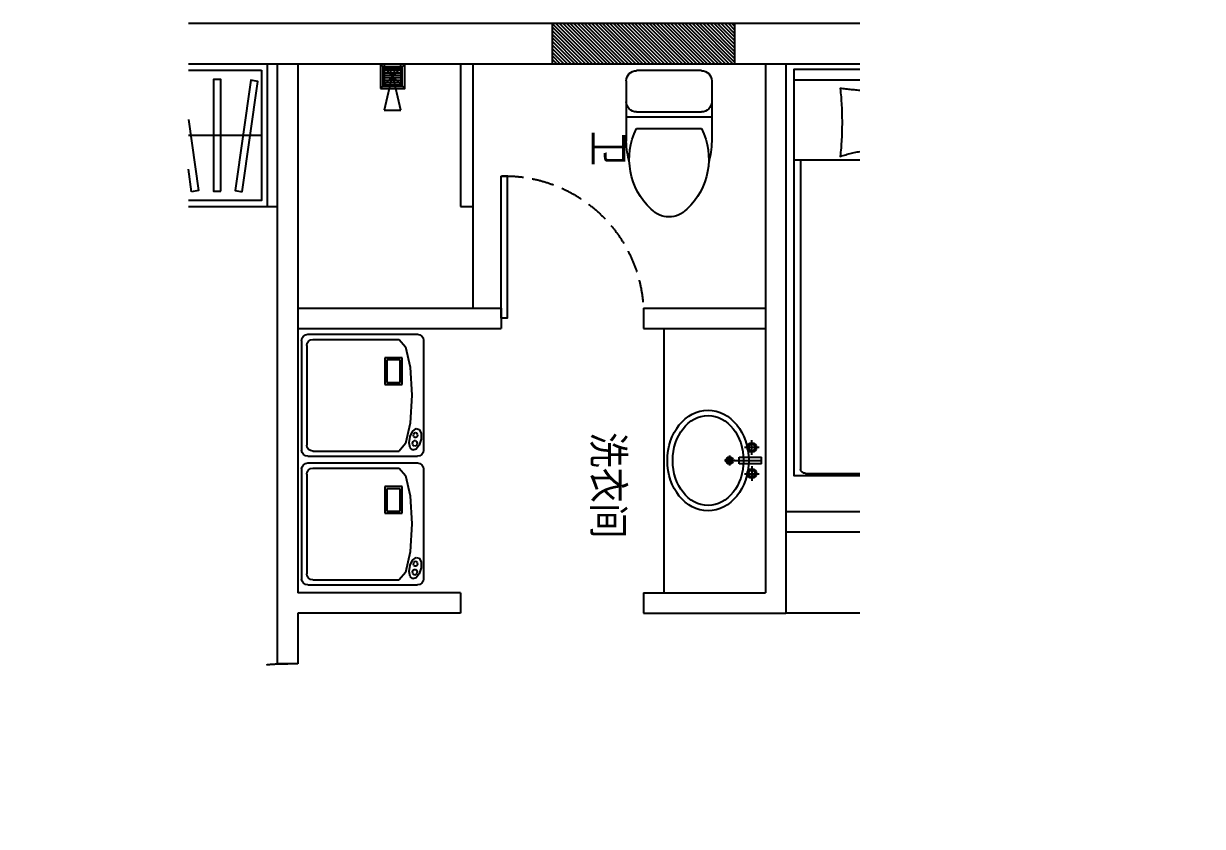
# Model space of a CAD drawing. Extents: x 468514 to 728049, y -74127 to 69080.
# Drawn here: x 640628 to 646428, y -60156 to -56206 of the extents above; entities that cross this region are included whole.
import ezdxf
from ezdxf.xclip import XClip

# ---------------------------------------------------------------- set-up
doc = ezdxf.new("R2010")
doc.units = 0
doc.header["$LTSCALE"] = 500
doc.header["$MEASUREMENT"] = 0
doc.header["$XCLIPFRAME"] = 0
doc.linetypes.add('DASH', pattern=[0.35, 0.25, -0.1])
for name, color, linetype in [('Door 门', 107, 'Continuous'), ('E 立面标注尺寸', 9, 'Continuous'), ('P-Furniture 家具', 153, 'Continuous'), ('P-Make furniture 固定制作', 154, 'Continuous'), ('P-N wall 新建隔墙', 241, 'Continuous'), ('P-O wall 原始墙体', 245, 'Continuous'), ('P-Text  平面文字', 9, 'Continuous'), ('P-Ware 洁具', 153, 'Continuous')]:
    doc.layers.add(name, color=color, linetype=linetype)
doc.styles.add('PDC DIM', font='PMingLiU-ExtB.ttf', dxfattribs={"width": 0.85})

# ---------------------------------------------------------------- blocks, each defined once
blk = doc.blocks.new('A$C2E972971')
for p, q in [((30, 600), (570, 600)), ((0, 570), (0, 30)), ((0, 570), (0, 30)), ((600, 570), (600, 30)), ((600, 570), (600, 30)), ((30, 0), (570, 0))]:
    blk.add_line(p, q)
at = {"color": 8}
for p, q in [((25, 545), (25, 120)), ((25, 545), (25, 120)), ((55, 575), (545, 575)), ((575, 545), (575, 120)), ((575, 545), (575, 120)), ((116.5, 105.1), (116.5, 190.9)), ((116.5, 190.9), (247.7, 190.9)), ((126.5, 115.1), (126.5, 180.9)), ((126.5, 180.9), (237.7, 180.9)), ((237.7, 180.9), (237.7, 115.1)), ((247.7, 190.9), (247.7, 105.1)), ((25, 120), (61.8, 89.2)), ((538.2, 89.2), (575, 120)), ((61.8, 89.2), (162.5, 66.6)), ((247.7, 105.1), (116.5, 105.1)), ((237.7, 115.1), (126.5, 115.1)), ((162.5, 66.6), (300, 58.4)), ((300, 58.4), (437.5, 66.6)), ((437.5, 66.6), (538.2, 89.2)), ((503.4, 66.6), (477.6, 53.9)), ((533.7, 71.4), (503.4, 66.6)), ((558.8, 66.5), (533.7, 71.4)), ((570.7, 53.7), (558.8, 66.5)), ((477.6, 53.9), (464.3, 37.1)), ((464.3, 37.1), (467.9, 21.6)), ((467.9, 21.6), (487.2, 12.4)), ((485.3, 45.3), (483.3, 40.2)), ((483.3, 40.2), (485.3, 35)), ((490.7, 48.8), (485.3, 45.3)), ((485.3, 35), (490.7, 31.5)), ((487.2, 12.4), (516, 12.4)), ((497.7, 49.5), (490.7, 48.8)), ((490.7, 31.5), (497.7, 30.8)), ((504.2, 47.3), (497.7, 49.5)), ((497.7, 30.8), (504.2, 33)), ((508.1, 42.8), (504.2, 47.3)), ((504.2, 33), (508.1, 37.5)), ((508.1, 37.5), (508.1, 42.8)), ((516, 12.4), (545.3, 21.5)), ((527.7, 51.7), (523.4, 46.4)), ((523.4, 46.4), (523.4, 40.2)), ((523.4, 40.2), (527.7, 35)), ((535, 54.3), (527.7, 51.7)), ((527.7, 35), (535, 32.4)), ((542.9, 53.4), (535, 54.3)), ((535, 32.4), (542.9, 33.3)), ((549, 49.3), (542.9, 53.4)), ((542.9, 33.3), (549, 37.3)), ((545.3, 21.5), (565.7, 36.9)), ((551.2, 43.3), (549, 49.3)), ((549, 37.3), (551.2, 43.3)), ((565.7, 36.9), (570.7, 53.7))]:
    blk.add_line(p, q, dxfattribs=at)
for centre, start, end in [((30, 570), 90, 180), ((570, 570), 0, 90), ((30, 30), 180, 270), ((570, 30), 270, 0)]:
    blk.add_arc(centre, 30, start, end)
for centre, start, end in [((55, 545), 90, 180), ((545, 545), 0, 90)]:
    blk.add_arc(centre, 30, start, end, dxfattribs=at)
blk = doc.blocks.new('A$C437E590E')
at = {"color": 8, "linetype": 'ByBlock'}
for p, q in [((243.4, 461.6), (164, 461.5)), ((202.4, 421.9), (202.4, 501.2)), ((274.8, 313.2), (274.7, 509.9)), ((306.1, 461.6), (385.5, 461.5)), ((347.1, 421.9), (347.1, 501.2)), ((246.9, 339.9), (303.1, 339.9)), ((275, 368.1), (275, 311.8))]:
    blk.add_line(p, q, dxfattribs=at)
at = {"linetype": 'ByBlock'}
for p, q in [((256.9, 392.6), (256.9, 514.1)), ((292.6, 514.1), (256.9, 514.1)), ((292.6, 514.1), (292.6, 392.6)), ((292.6, 392.6), (256.9, 392.6))]:
    blk.add_line(p, q, dxfattribs=at)
for centre, radius in [((203.7, 461.5), 25), ((203.7, 461.5), 17.9), ((345.8, 461.5), 25), ((345.8, 461.5), 17.9)]:
    blk.add_circle(centre, radius, dxfattribs=at)
at = {"color": 8, "linetype": 'ByBlock'}
for radius in [19.5, 11.9]:
    blk.add_circle((275, 339.9), radius, dxfattribs=at)
at = {"linetype": 'ByBlock'}
blk.add_ellipse((275, 222.4), major_axis=(-275, 0), ratio=0.809091, dxfattribs=at)
at = {"color": 8, "linetype": 'ByBlock'}
blk.add_ellipse((275, 222.4), major_axis=(-246, 0), ratio=0.786583, dxfattribs=at)
blk = doc.blocks.new('asdfsdafa3')
for p, q in [((201603.3, -49206.7), (201707.3, -49206.7)), ((201707.3, -49206.7), (201901.1, -49206.7)), ((201781.6, -49206.7), (201781.6, -49626.7)), ((201553.7, -49577.2), (201553.7, -49256.2)), ((201756.8, -49256.2), (201756.8, -49577.2)), ((201839, -49256.2), (201839, -49577.2)), ((201603.3, -49626.7), (201707.3, -49626.7)), ((201707.3, -49626.7), (201901.1, -49626.7))]:
    blk.add_line(p, q)
for centre, radius, start, end in [((201603.3, -49256.2), 49.5, 90, 180), ((201707.3, -49256.2), 49.5, 0, 90), ((201988.1, -49558.2), 336.8, 42.83063, 116.27775), ((201885.5, -49706.4), 499.9, 75.87951, 88.2029), ((202157.1, -49415.6), 116.3, 359.45023, 47.91264), ((202157.1, -49417.8), 116.3, 312.08736, 0.54977), ((201988.1, -49275.2), 336.8, 243.72225, 317.16937), ((201603.3, -49577.2), 49.5, 180, 270), ((201707.3, -49577.2), 49.5, 270, 0), ((201885.5, -49127.1), 499.9, 271.7971, 284.12049)]:
    blk.add_arc(centre, radius, start, end)
blk = doc.blocks.new('A$C17F62748')
at = {"linetype": 'ByBlock'}
for p, q in [((60, 49.6), (19, 226.7)), ((19, 226.7), (101, 226.7)), ((101, 226.7), (60, 49.6)), ((120, 0), (0, 120)), ((0, 0), (120, 120)), ((18, 102), (102, 102)), ((18, 90), (102, 90)), ((18, 78), (102, 78)), ((18, 66), (102, 66)), ((51.2, 58.9), (51.2, 27.6)), ((68.8, 58.9), (68.8, 27.6)), ((18, 54), (102, 54)), ((18, 42), (102, 42)), ((18, 30), (102, 30)), ((99.4, 27.6), (20.6, 27.6)), ((20.6, 27.6), (20.6, 0)), ((99.4, 0), (99.4, 27.6))]:
    blk.add_line(p, q, dxfattribs=at)
for points in [[(0, 120), (120, 120), (120, 0), (0, 0)], [(12, 108), (108, 108), (108, 12), (12, 12)], [(18, 102), (102, 102), (102, 18), (18, 18)]]:
    blk.add_lwpolyline(points, close=True, dxfattribs=at)
blk = doc.blocks.new('fffg')
blk.add_lwpolyline([(143.1, 669.9), (109, 669.9), (109, -130.1), (143.1, -130.1)], close=True)
at = {"color": 8, "linetype": 'DASH'}
blk.add_arc((123.2, -110.2), 780.4, 88.54208, 181.45792, dxfattribs=at)
blk = doc.blocks.new('A$C63015256')
at = {"layer": 'P-O wall 原始墙体'}
h = blk.add_hatch(dxfattribs=at)
h.set_pattern_fill('ANSI31', color=256, scale=100, style=0)
h.set_pattern_definition([(45, (-208763.564, 105386.938), (-8.83883476, 8.83883476), [])])
h.paths.add_polyline_path([(2352.1, 6796.3), (2152.1, 6796.3), (2152.1, 5896.3), (2352.1, 5896.3)])
at = {"layer": 'P-Furniture 家具'}
for p, q in [((2429.5, 7088.5), (2429.5, 7988.5)), ((5052.1, 7896.3), (5052.1, 7046.3))]:
    blk.add_line(p, q, dxfattribs=at)
at = {"layer": 'P-Furniture 家具', "color": 8}
for p, q in [((4364.9, 7143.4), (4364.9, 7930.3)), ((2823.4, 7512.6), (2823.4, 7088.5)), ((2823.4, 7119.4), (4344.9, 7119.4))]:
    blk.add_line(p, q, dxfattribs=at)
at = {"layer": 'P-Furniture 家具', "linetype": 'ByBlock'}
for p, q in [((3652.1, 6446.3), (4952.1, 6446.3)), ((2352.1, 5506.3), (3552.1, 5506.3)), ((3052.1, 5446.3), (3052.1, 5506.3)), ((2352.1, 5446.3), (3052.1, 5446.3))]:
    blk.add_line(p, q, dxfattribs=at)
at = {"layer": 'P-Furniture 家具'}
blk.add_lwpolyline([(2377.1, 7988.5), (4377.1, 7988.5), (4377.1, 7088.5), (2377.1, 7088.5)], close=True, dxfattribs=at)
at = {"layer": 'P-Furniture 家具', "color": 8}
blk.add_lwpolyline([(2805.6, 7763, -0.058596), (2471.4, 7763, -0.062971), (2471.4, 7314.4, -0.052163), (2805.6, 7314.4, -0.158944)], format="xyb", close=True, dxfattribs=at)
at = {"layer": 'P-Furniture 家具', "color": 8, "extrusion": (0, 0, -1)}
blk.add_ellipse((4344.9, 7143.4), major_axis=(0, 24), ratio=0.833333, start_param=1.570796, end_param=3.141593, dxfattribs=at)
at = {"layer": 'P-Make furniture 固定制作'}
for p, q in [((3052.1, 3396.3), (3052.1, 4546.3)), ((3052.1, 4496.3), (2352.1, 4496.3))]:
    blk.add_line(p, q, dxfattribs=at)
at = {"layer": 'P-Make furniture 固定制作', "color": 8}
blk.add_line((2702.1, 4466.3), (2702.1, 3476.3), dxfattribs=at)
for points in [[(2382.1, 4466.3), (3022.1, 4466.3), (3022.1, 3476.3), (2382.1, 3476.3)], [(2979.7, 4371.3), (2436.6, 4449.5), (2430.5, 4415), (2973.7, 4336.9)], [(2977.1, 4266.2), (2427.1, 4266.2), (2427.1, 4231.2), (2977.1, 4231.2)], [(2979.7, 4123), (2436.6, 4044.8), (2430.5, 4079.3), (2973.7, 4157.4)]]:
    blk.add_lwpolyline(points, close=True, dxfattribs=at)
at = {"layer": 'P-N wall 新建隔墙'}
for p, q in [((4552.1, 7046.3), (4552.1, 7996.3)), ((4652.1, 7046.3), (4652.1, 7896.3)), ((2352.1, 7046.3), (4952.1, 7046.3)), ((4952.1, 7046.3), (5052.1, 7046.3)), ((5052.1, 6346.3), (5052.1, 7046.3)), ((2352.1, 6946.3), (4952.1, 6946.3)), ((3552.1, 6346.3), (3552.1, 6946.3)), ((3652.1, 6346.3), (3652.1, 6946.3)), ((4952.1, 6346.3), (4952.1, 6946.3)), ((3552.1, 6346.3), (3652.1, 6346.3)), ((4952.1, 6346.3), (5052.1, 6346.3)), ((3552.1, 5646.3), (3652.1, 5646.3)), ((3552.1, 4646.3), (3552.1, 5646.3)), ((3652.1, 4646.3), (3652.1, 5646.3)), ((4952.1, 5446.3), (5052.1, 5446.3)), ((4952.1, 5446.3), (4952.1, 4646.3)), ((5052.1, 5446.3), (5052.1, 4646.3)), ((2352.1, 4646.3), (4952.1, 4646.3)), ((5052.1, 4646.3), (5302.1, 4646.3)), ((5302.1, 4646.3), (5302.1, 4546.3)), ((5302.1, 4546.3), (2352.1, 4546.3))]:
    blk.add_line(p, q, dxfattribs=at)
at = {"layer": 'P-O wall 原始墙体'}
for p, q in [((2152.1, 9096.3), (2152.1, 7196.3)), ((2352.1, 8896.3), (2352.1, 7296.3)), ((2352.1, 7296.3), (2352.1, 5896.3)), ((2152.1, 7196.3), (2152.1, 5896.3)), ((2352.1, 6796.3), (2152.1, 6796.3)), ((2152.1, 5896.3), (2152.1, 3296.3)), ((2152.1, 5896.3), (2352.1, 5896.3)), ((2352.1, 5896.3), (2352.1, 3396.3))]:
    blk.add_line(p, q, dxfattribs=at)
at = {"layer": 'Door 门', "xscale": -0.875, "yscale": 0.875, "zscale": 0.875, "rotation": 90}
blk.add_blockref('fffg', (3488.3, 5771.5), dxfattribs=at)
at = {"layer": 'Door 门', "xscale": -1, "rotation": 180}
blk.add_blockref('fffg', (5959, 4466.2), dxfattribs=at)
at = {"layer": 'P-Furniture 家具', "linetype": 'ByBlock', "xscale": -1, "rotation": 180}
blk.add_blockref('asdfsdafa3', (-199170, -42944.8), dxfattribs=at)
at = {"layer": 'P-Furniture 家具', "xscale": -1, "rotation": 180}
for p in [(3680.7, 5264.5), (4313.9, 5264.5)]:
    blk.add_blockref('A$C2E972971', p, dxfattribs=at)
at = {"layer": 'P-Ware 洁具', "color": 1, "linetype": 'ByBlock', "xscale": 0.9, "yscale": 0.9, "zscale": 0.9}
blk.add_blockref('A$C437E590E', (4054.3, 6464), dxfattribs=at)
at = {"layer": 'P-Ware 洁具', "linetype": 'ByBlock', "xscale": -1, "rotation": 269.9999999999999}
blk.add_blockref('A$C17F62748', (2352.1, 5051.7), dxfattribs=at)
at = {"layer": 'P-Text  平面文字', "char_height": 150, "width": 893.426, "attachment_point": 1, "style": 'PDC DIM'}
for s, insert in [('洗衣间', (4162.8, 6249.7)), ('卫', (2680, 6249.7))]:
    blk.add_mtext(s, dxfattribs=dict(at, insert=insert))

msp = doc.modelspace()

# ---------------------------------------------------------------- block references
at = {"layer": 'E 立面标注尺寸'}
ref = msp.add_blockref('A$C63015256', (637331.2, -54053.9), dxfattribs=dict(at, rotation=270))
XClip(ref).set_block_clipping_path([(1985.5096612782, 4107.060371482), (5306.5096612782, 7411.560371482)])

doc.saveas('drawing.dxf')
